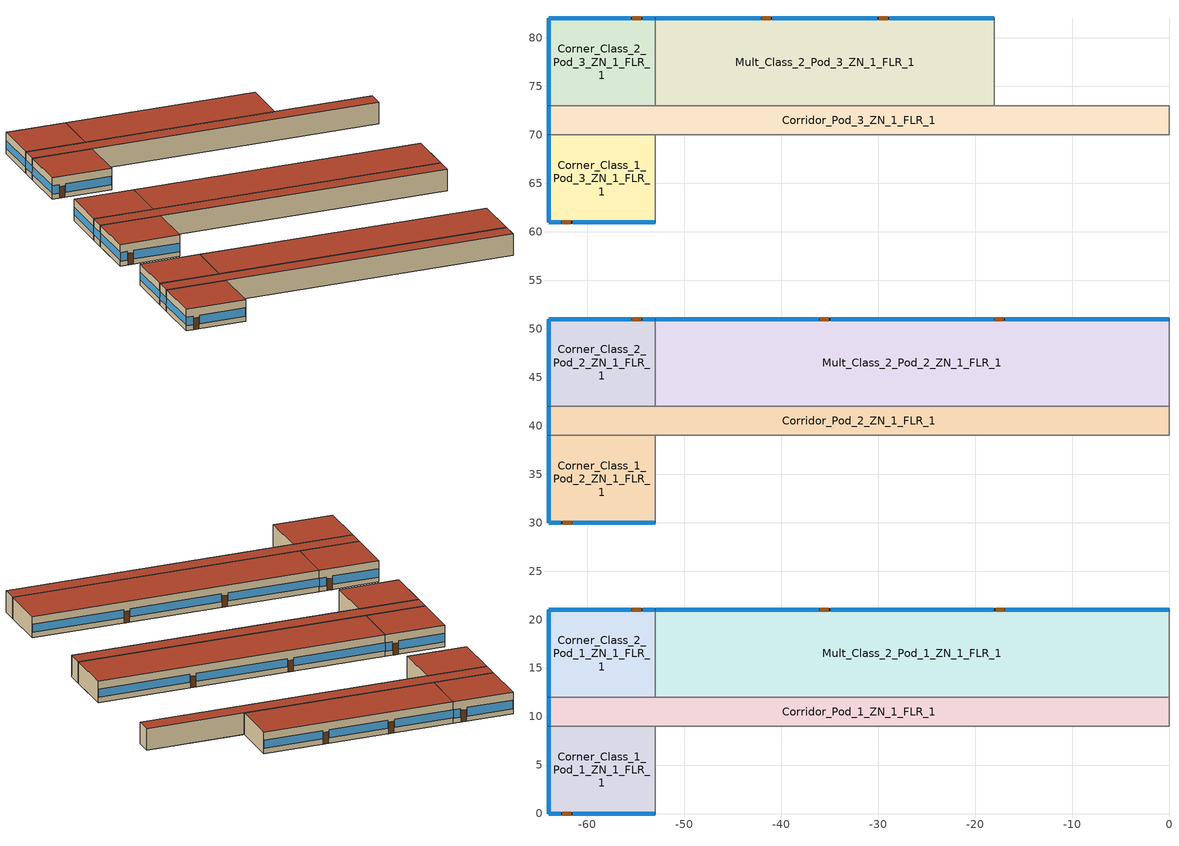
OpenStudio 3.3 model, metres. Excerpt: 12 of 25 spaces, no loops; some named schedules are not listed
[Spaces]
Corridor_Pod_2_ZN_1_FLR_1
 floor ground (Foundation F 126 Perim 30 Area 1920): 0,42 0,39 -64,39 -64,42 z0
 wall outside: -64,42 -64,39 z0:4
 wall to Corner_Class_2_Pod_2_ZN_1_FLR_1: -53,42 -64,42 z0:4
 wall to Main_Corridor_ZN_1_FLR_1: 0,39 0,42 z0:4
 wall to Mult_Class_1_Pod_2_ZN_1_FLR_1: -53,39 0,39 z0:4
 wall to Corner_Class_1_Pod_2_ZN_1_FLR_1: -64,39 -53,39 z0:4
 wall to Mult_Class_2_Pod_2_ZN_1_FLR_1: 0,42 -53,42 z0:4
 window: -64,41.95 -64,39.05 z1.1:2.55
 roof outside: 0,39 0,42 -64,42 -64,39 z4
Corner_Class_2_Pod_2_ZN_1_FLR_1
 floor ground (Foundation F 126 Perim 200 Area 990): -53,51 -53,42 -64,42 -64,51 z0
 wall outside: -53,51 -64,51 -64,42 z0:4
 wall to Mult_Class_2_Pod_2_ZN_1_FLR_1: -53,42 -53,51 z0:4
 window: -53.05,51 -54.27,51 / -55.49,51 -63.95,51 z0.92:2.51; -64,50.95 -64,42.05 z1.1:2.52
 door: -54.45,51 -55.36,51 z0:2.13
 roof outside: -53,42 -53,51 -64,51 -64,42 z4
Corridor_Pod_3_ZN_1_FLR_1
 floor ground (Foundation F 126 Perim 30 Area 1920): 0,73 0,70 -64,70 -64,73 z0
 wall outside: -64,73 -64,70 z0:4
 wall to Mult_Class_2_Pod_3_ZN_1_FLR_1: -18,73 -53,73 z0:4
 wall to Corner_Class_2_Pod_3_ZN_1_FLR_1: -53,73 -64,73 z0:4
 wall to Computer_Class_ZN_1_FLR_1: 0,73 -18,73 z0:4
 wall to Library_Media_Center_ZN_1_FLR_1: 0,70 0,73 z0:4
 wall to Mult_Class_1_Pod_3_ZN_1_FLR_1: -53,70 0,70 z0:4
 wall to Corner_Class_1_Pod_3_ZN_1_FLR_1: -64,70 -53,70 z0:4
 window: -64,72.95 -64,70.05 z1.1:2.55
 roof outside: 0,70 0,73 -64,73 -64,70 z4
Corner_Class_2_Pod_3_ZN_1_FLR_1
 floor ground (Foundation F 126 Perim 200 Area 990): -53,82 -53,73 -64,73 -64,82 z0
 wall outside: -53,82 -64,82 -64,73 z0:4
 wall to Mult_Class_2_Pod_3_ZN_1_FLR_1: -53,73 -53,82 z0:4
 window: -64,81.95 -64,73.05 z1.1:2.52; -53.05,82 -54.27,82 / -55.52,82 -63.95,82 z0.92:2.51
 door: -54.44,82 -55.36,82 z0:2.13
 roof outside: -53,73 -53,82 -64,82 -64,73 z4
Corner_Class_2_Pod_1_ZN_1_FLR_1
 floor ground (Foundation F 126 Perim 200 Area 990): -53,21 -53,12 -64,12 -64,21 z0
 wall outside: -53,21 -64,21 -64,12 z0:4
 wall to Mult_Class_2_Pod_1_ZN_1_FLR_1: -53,12 -53,21 z0:4
 wall to Corridor_Pod_1_ZN_1_FLR_1: -64,12 -53,12 z0:4
 window: -53.05,21 -54.27,21 / -55.49,21 -63.95,21 z0.92:2.51; -64,20.95 -64,12.05 z1.1:2.52
 door: -54.43,21 -55.34,21 z0:2.13
 roof outside: -53,12 -53,21 -64,21 -64,12 z4
Corridor_Pod_1_ZN_1_FLR_1
 floor ground (Foundation F 126 Perim 30 Area 1920): 0,12 0,9 -64,9 -64,12 z0
 wall outside: -64,12 -64,9 z0:4
 wall to Mult_Class_1_Pod_1_ZN_1_FLR_1: -53,9 0,9 z0:4
 wall to Corner_Class_1_Pod_1_ZN_1_FLR_1: -64,9 -53,9 z0:4
 wall to Main_Corridor_ZN_1_FLR_1: 0,9 0,12 z0:4
 wall to Mult_Class_2_Pod_1_ZN_1_FLR_1: 0,12 -53,12 z0:4
 window: -64,11.95 -64,9.05 z1.1:2.55
 roof outside: 0,9 0,12 -64,12 -64,9 z4
Mult_Class_2_Pod_2_ZN_1_FLR_1
 floor ground (Foundation F 126 Perim 530 Area 4770): 0,51 0,42 -53,42 -53,51 z0
 wall outside: 0,51 -53,51 z0:4
 wall to Main_Corridor_ZN_1_FLR_1: 0,42 0,51 z0:4
 window: -0.05,51 -16.87,51 / -18.09,51 -34.91,51 / -36.13,51 -52.95,51 z1.03:2.5
 door: -17.05,51 -17.96,51 / -35.11,51 -36.02,51 z0:2.13
 roof outside: 0,42 0,51 -53,51 -53,42 z4
Corner_Class_1_Pod_3_ZN_1_FLR_1
 floor ground (Foundation F 126 Perim 200 Area 990): -53,70 -53,61 -64,61 -64,70 z0
 wall outside: -64,70 -64,61 -53,61 z0:4
 wall to Mult_Class_1_Pod_3_ZN_1_FLR_1: -53,61 -53,70 z0:4
 window: -64,69.95 -64,61.05 z1.1:2.52; -63.95,61 -62.73,61 / -61.51,61 -53.05,61 z0.92:2.51
 door: -62.62,61 -61.7,61 z0:2.13
 roof outside: -53,61 -53,70 -64,70 -64,61 z4
Mult_Class_2_Pod_1_ZN_1_FLR_1
 floor ground (Foundation F 126 Perim 530 Area 4770): 0,21 0,12 -53,12 -53,21 z0
 wall outside: 0,21 -53,21 z0:4
 wall to Main_Corridor_ZN_1_FLR_1: 0,12 0,21 z0:4
 window: -0.05,21 -16.87,21 / -18.09,21 -34.91,21 / -36.13,21 -52.95,21 z1.03:2.5
 door: -16.98,21 -17.89,21 / -35.09,21 -36.01,21 z0:2.13
 roof outside: 0,12 0,21 -53,21 -53,12 z4
Mult_Class_2_Pod_3_ZN_1_FLR_1
 floor ground (Foundation F 126 Perim 350 Area 3150): -18,82 -18,73 -53,73 -53,82 z0
 wall outside: -18,82 -53,82 z0:4
 wall to Computer_Class_ZN_1_FLR_1: -18,73 -18,82 z0:4
 window: -18.05,82 -28.87,82 / -30.09,82 -40.91,82 / -42.13,82 -52.95,82 z0.99:2.5
 door: -29,82 -29.92,82 / -41.09,82 -42.01,82 z0:2.13
 roof outside: -18,73 -18,82 -53,82 -53,73 z4
Corner_Class_1_Pod_2_ZN_1_FLR_1
 floor ground (Foundation F 126 Perim 200 Area 990): -53,39 -53,30 -64,30 -64,39 z0
 wall outside: -64,39 -64,30 -53,30 z0:4
 wall to Mult_Class_1_Pod_2_ZN_1_FLR_1: -53,30 -53,39 z0:4
 window: -64,38.95 -64,30.05 z1.1:2.52; -63.95,30 -62.73,30 / -61.51,30 -53.05,30 z0.92:2.51
 door: -62.53,30 -61.62,30 z0:2.13
 roof outside: -53,30 -53,39 -64,39 -64,30 z4
Corner_Class_1_Pod_1_ZN_1_FLR_1
 floor ground (Foundation F 126 Perim 200 Area 990): -53,9 -53,0 -64,0 -64,9 z0
 wall outside: -64,9 -64,0 -53,0 z0:4
 wall to Mult_Class_1_Pod_1_ZN_1_FLR_1: -53,0 -53,9 z0:4
 window: -63.95,0 -62.73,0 / -61.51,0 -53.05,0 z0.92:2.51; -64,8.95 -64,0.05 z1.1:2.52
 door: -62.59,0 -61.68,0 z0:2.13
 roof outside: -53,0 -53,9 -64,9 -64,0 z4
[Site]
Denver-Aurora-Buckley AFB_CO_USA: Latitude {deg}=39.72; Longitude {deg}=-104.75; Time Zone {hr}=-7; Elevation {m}=1726; Terrain=City
[Building]
-PrimarySchool-ASHRAE 169-2013-5B created: 2023-01-31 16:37:07 -0700: North Axis {deg}=0; Default Construction Set=90.1-2010 - PriSchl - ASHRAE 169-2013-5B; Standards Number of Stories=1; Standards Number of Above Ground Stories=1; Standards Building Type=PrimarySchool
[ClimateZones]
Climate Zone Institution Name 1=ASHRAE; Climate Zone Document Name 1=ANSI/ASHRAE Standard 169; Climate Zone Document Year 1=2006; Climate Zone Value 1=5B
[Site:WaterMainsTemperature]
Calculation Method=Correlation; Annual Average Outdoor Air Temperature {C}=9.95; Maximum Difference In Monthly Average Outdoor Air Temperatures {deltaC}=23.7
[SizingPeriod:DesignDay] Barometric Pressure {Pa}=82237; Rain Indicator=No; Snow Indicator=No; Day of Month=21; Daylight Saving Time Indicator=No; Humidity Condition Type=Wetbulb; Dry-Bulb Temperature Range Modifier Type=DefaultMultipliers
Name | Maximum Dry-Bulb Temperature {C} | Daily Dry-Bulb Temperature Range {deltaC} | Wind Speed {m/s} | Wind Direction {deg} | Month | Day Type | Wetbulb or DewPoint at Maximum Dry-Bulb {C} | Solar Model Indicator | ASHRAE Clear Sky Optical Depth for Beam Irradiance | ASHRAE Clear Sky Optical Depth for Diffuse Irradiance | Sky Clearness
Denver-Aurora-Buckley.AFB_CO_USA Ann Clg .4% Condns DB=>MWB | 33.9 | 14.8 | 3.6 | 30 | 7 | SummerDesignDay | 15 | ASHRAETau | 0.423 | 2.02
Denver-Aurora-Buckley.AFB_CO_USA Ann Htg 99.6% Condns DB | -17.9 | 0 | 2.5 | 180 | 12 | WinterDesignDay | -17.9 | ASHRAEClearSky |  |  | 0
[Site:GroundTemperature:FCfactorMethod]
January Ground Temperature {C}=7.1; February Ground Temperature {C}=3; March Ground Temperature {C}=-1; April Ground Temperature {C}=0.8; May Ground Temperature {C}=-0.2; June Ground Temperature {C}=4.8; July Ground Temperature {C}=6.1; August Ground Temperature {C}=13.7; September Ground Temperature {C}=22.2; October Ground Temperature {C}=22.7; November Ground Temperature {C}=21.7; December Ground Temperature {C}=18.5
[Material:NoMass] Thermal Absorptance=0.9; Solar Absorptance=0.7
Name | Roughness | Thermal Resistance {m2-K/W} | Visible Absorptance
CP02 CARPET PAD | VeryRough | 0.21648 | 0.8
Typical Insulation R-10.94 | Smooth | 1.92744 | 0.7
Typical Carpet Pad | Smooth | 0.21648 | 0.8
Typical Insulation R-13.45 | Smooth | 2.368 | 0.7
Typical Insulation R-19.72 | Smooth | 3.4722 | 0.7
Typical Insulation R-0.58 | Smooth | 0.101875 | 0.7
Typical Insulation R-1.15 | Smooth | 0.202527 | 0.7
[Material]
Name | Roughness | Thickness {m} | Conductivity {W/m-K} | Density {kg/m3} | Specific Heat {J/kg-K} | Thermal Absorptance | Solar Absorptance | Visible Absorptance
100mm Normalweight concrete floor | MediumSmooth | 0.1016 | 2.31 | 2322 | 832
G01 13mm gypsum board | Smooth | 0.0127 | 0.16 | 800 | 1090 | 0.9 | 0.7 | 0.5
4 in. Normalweight Concrete Floor | MediumRough | 0.1016 | 2.31 | 2322 | 832 | 0.9 | 0.7 | 0.7
25mm Stucco | Smooth | 0.0254 | 0.72 | 1856 | 840 | 0.9 | 0.7 | 0.7
5/8 in. Gypsum Board | MediumSmooth | 0.0159 | 0.16 | 800 | 1090 | 0.9 | 0.7 | 0.7
Roof Membrane | VeryRough | 0.0095 | 0.16 | 1121.29 | 1460 | 0.9 | 0.7 | 0.7
Metal Roof Surface; F08 Metal surface | Smooth | 0.0008 | 45.28 | 7824 | 500 | 0.9 | 0.7 | 0.7
6 in. Normalweight Concrete Floor | MediumRough | 0.1524 | 2.31 | 2322 | 832 | 0.9 | 0.7 | 0.7
8 in. Concrete Block Basement Wall | MediumRough | 0.2032 | 1.326 | 1842 | 912 | 0.9 | 0.7 | 0.7
G05 25mm wood | MediumSmooth | 0.0254 | 0.15 | 608 | 1630 | 0.9 | 0.5 | 0.5
[Construction:FfactorGroundFloor] F-Factor {W/m-K}=1.26344
Name | Area {m2} | PerimeterExposed {m}
Foundation F 126 Perim 200 Area 990 | 99 | 20
Foundation F 126 Perim 530 Area 4770 | 477 | 53
Foundation F 126 Perim 30 Area 1920 | 192 | 3
Foundation F 126 Perim 350 Area 3150 | 315 | 35
[DefaultConstructionSet]
90.1-2010 - PriSchl - ASHRAE 169-2013-5B: Default Exterior Surface Constructions=Default Surface Constructions 1; Default Interior Surface Constructions=Default Surface Constructions 2; Default Ground Contact Surface Constructions=Default Surface Constructions 3; Default Exterior SubSurface Constructions=Default Sub Surface Constructions 1; Default Interior SubSurface Constructions=Default Sub Surface Constructions 2; Interior Partition Construction=Typical Interior Partition
[DefaultSurfaceConstructions]
Name | Floor Construction | Wall Construction | Roof Ceiling Construction
Default Surface Constructions 1 | Typical Insulated Exterior Mass Floor R-13.51 | Typical Insulated Steel Framed Exterior Wall R-15.63 | Typical IEAD Roof R-20.83
Default Surface Constructions 2 | Typical Interior Floor | Typical Interior Wall | Typical Interior Ceiling
Default Surface Constructions 3 | Typical Insulated Carpeted 6in Slab Floor | Typical Insulated Basement Mass Wall
[Construction]
Typical Insulated Exterior Mass Floor R-13.51: Typical Insulation R-10.94, 4 in. Normalweight Concrete Floor, Typical Carpet Pad
Typical Insulated Steel Framed Exterior Wall R-15.63: 25mm Stucco, 5/8 in. Gypsum Board, Typical Insulation R-13.45, 5/8 in. Gypsum Board
Typical IEAD Roof R-20.83: Roof Membrane, Typical Insulation R-19.72, Metal Roof Surface
Typical Interior Floor: 100mm Normalweight concrete floor, CP02 CARPET PAD
Typical Interior Wall: G01 13mm gypsum board, G01 13mm gypsum board
Typical Interior Ceiling: CP02 CARPET PAD, 100mm Normalweight concrete floor
Typical Insulated Carpeted 6in Slab Floor: 6 in. Normalweight Concrete Floor, Typical Carpet Pad
Typical Insulated Basement Mass Wall: 8 in. Concrete Block Basement Wall
U 0.52 SHGC 0.40 Dbl Ref-D Clr 6mm/13mm Air: REF D CLEAR 6MM, AIR 13MM, CLEAR 6MM
Typical Insulated Metal Door R-1.43: F08 Metal surface, Typical Insulation R-0.58
U 0.72 SHGC 0.25 Sgl Ref-B-M Tint 6mm: REF B TINT MID 6MM
Typical Overhead Door R-2.0: Typical Insulation R-1.15
U 1.17 SHGC 0.49 Sgl Ref-D Clr 6mm: REF D CLEAR 6MM
Typical Interior Window: Clear 3mm
Typical Interior Door; Typical Interior Partition: G05 25mm wood
[DefaultSubSurfaceConstructions]
Name | Fixed Window Construction | Operable Window Construction | Door Construction | Glass Door Construction | Overhead Door Construction | Skylight Construction | Tubular Daylight Dome Construction | Tubular Daylight Diffuser Construction
Default Sub Surface Constructions 1 | U 0.52 SHGC 0.40 Dbl Ref-D Clr 6mm/13mm Air | U 0.52 SHGC 0.40 Dbl Ref-D Clr 6mm/13mm Air | Typical Insulated Metal Door R-1.43 | U 0.72 SHGC 0.25 Sgl Ref-B-M Tint 6mm | Typical Overhead Door R-2.0 | U 1.17 SHGC 0.49 Sgl Ref-D Clr 6mm | Typical Interior Window | Typical Interior Window
Default Sub Surface Constructions 2 | Typical Interior Window | Typical Interior Window | Typical Interior Door
[WindowMaterial:Glazing] Optical Data Type=SpectralAverage; Infrared Transmittance at Normal Incidence=0; Front Side Infrared Hemispherical Emissivity=0.84; Conductivity {W/m-K}=0.9; Dirt Correction Factor for Solar and Visible Transmittance=1; Solar Diffusing=No
Name | Thickness {m} | Solar Transmittance at Normal Incidence | Front Side Solar Reflectance at Normal Incidence | Back Side Solar Reflectance at Normal Incidence | Visible Transmittance at Normal Incidence | Front Side Visible Reflectance at Normal Incidence | Back Side Visible Reflectance at Normal Incidence | Back Side Infrared Hemispherical Emissivity
REF D CLEAR 6MM | 0.006 | 0.429 | 0.308 | 0.379 | 0.334 | 0.453 | 0.505 | 0.82
CLEAR 6MM | 0.006 | 0.775 | 0.071 | 0.071 | 0.881 | 0.08 | 0.08 | 0.84
REF B TINT MID 6MM | 0.006 | 0.1 | 0.11 | 0.41 | 0.13 | 0.1 | 0.32 | 0.45
Clear 3mm | 0.003 | 0.837 | 0.075 | 0.075 | 0.898 | 0.081 | 0.081 | 0.84
[WindowMaterial:Gas]
AIR 13MM: Gas Type=Air; Thickness {m}=0.0127
[Space] Building Story=Building Story 1; Part of Total Floor Area=Yes
Name | Space Type | Thermal Zone
Corner_Class_2_Pod_3_ZN_1_FLR_1 | PrimarySchool Classroom | Corner_Class_2_Pod_3_ZN_1_FLR_1 ZN
Corridor_Pod_2_ZN_1_FLR_1 | PrimarySchool Corridor | Corridor_Pod_2_ZN_1_FLR_1 ZN
Mult_Class_2_Pod_2_ZN_1_FLR_1 | PrimarySchool Classroom | Mult_Class_2_Pod_2_ZN_1_FLR_1 ZN
Corridor_Pod_1_ZN_1_FLR_1 | PrimarySchool Corridor | Corridor_Pod_1_ZN_1_FLR_1 ZN
Mult_Class_2_Pod_1_ZN_1_FLR_1 | PrimarySchool Classroom | Mult_Class_2_Pod_1_ZN_1_FLR_1 ZN
Corner_Class_2_Pod_2_ZN_1_FLR_1 | PrimarySchool Classroom | Corner_Class_2_Pod_2_ZN_1_FLR_1 ZN
Corner_Class_1_Pod_1_ZN_1_FLR_1 | PrimarySchool Classroom | Corner_Class_1_Pod_1_ZN_1_FLR_1 ZN
Corridor_Pod_3_ZN_1_FLR_1 | PrimarySchool Corridor | Corridor_Pod_3_ZN_1_FLR_1 ZN
Corner_Class_2_Pod_1_ZN_1_FLR_1 | PrimarySchool Classroom | Corner_Class_2_Pod_1_ZN_1_FLR_1 ZN
Corner_Class_1_Pod_3_ZN_1_FLR_1 | PrimarySchool Classroom | Corner_Class_1_Pod_3_ZN_1_FLR_1 ZN
Corner_Class_1_Pod_2_ZN_1_FLR_1 | PrimarySchool Classroom | Corner_Class_1_Pod_2_ZN_1_FLR_1 ZN
Mult_Class_2_Pod_3_ZN_1_FLR_1 | PrimarySchool Classroom | Mult_Class_2_Pod_3_ZN_1_FLR_1 ZN
[BuildingStory]
Building Story 1: Nominal Z Coordinate {m}=0
[SpaceInfiltration:DesignFlowRate] Schedule=SchoolPrimary INFIL_SCH_PNNL; Design Flow Rate Calculation Method=Flow/ExteriorArea; Constant Term Coefficient=0; Temperature Term Coefficient=0; Velocity Term Coefficient=0.224; Velocity Squared Term Coefficient=0
Name | Space or SpaceType | Flow per Exterior Surface Area {m3/s-m2}
Corner_Class_1_Pod_1_ZN_1_FLR_1 Infiltration | Corner_Class_1_Pod_1_ZN_1_FLR_1 | 0.000254558
Corner_Class_1_Pod_2_ZN_1_FLR_1 Infiltration | Corner_Class_1_Pod_2_ZN_1_FLR_1 | 0.000254558
Corner_Class_1_Pod_3_ZN_1_FLR_1 Infiltration | Corner_Class_1_Pod_3_ZN_1_FLR_1 | 0.000254558
Corner_Class_2_Pod_1_ZN_1_FLR_1 Infiltration | Corner_Class_2_Pod_1_ZN_1_FLR_1 | 0.000254558
Corner_Class_2_Pod_2_ZN_1_FLR_1 Infiltration | Corner_Class_2_Pod_2_ZN_1_FLR_1 | 0.000254558
Corner_Class_2_Pod_3_ZN_1_FLR_1 Infiltration | Corner_Class_2_Pod_3_ZN_1_FLR_1 | 0.000254558
Corridor_Pod_1_ZN_1_FLR_1 Infiltration | Corridor_Pod_1_ZN_1_FLR_1 | 3.35043e-05
Corridor_Pod_2_ZN_1_FLR_1 Infiltration | Corridor_Pod_2_ZN_1_FLR_1 | 3.35043e-05
Corridor_Pod_3_ZN_1_FLR_1 Infiltration | Corridor_Pod_3_ZN_1_FLR_1 | 3.35043e-05
Mult_Class_2_Pod_1_ZN_1_FLR_1 Infiltration | Mult_Class_2_Pod_1_ZN_1_FLR_1 | 0.000175253
Mult_Class_2_Pod_2_ZN_1_FLR_1 Infiltration | Mult_Class_2_Pod_2_ZN_1_FLR_1 | 0.000175253
Mult_Class_2_Pod_3_ZN_1_FLR_1 Infiltration | Mult_Class_2_Pod_3_ZN_1_FLR_1 | 0.000175253
[ThermalZone] Use Ideal Air Loads=No
Name | Primary Daylighting Control | Fraction of Zone Controlled by Primary Daylighting Control | Secondary Daylighting Control | Fraction of Zone Controlled by Secondary Daylighting Control | Thermostat
Corner_Class_1_Pod_1_ZN_1_FLR_1 ZN | Corner_Class_1_Pod_1_ZN_1_FLR_1 Daylt Sensor 1 | 0.222 | Corner_Class_1_Pod_1_ZN_1_FLR_1 Daylt Sensor 2 | 0.222 | PrimarySchool Classroom Thermostat 1
Corner_Class_1_Pod_2_ZN_1_FLR_1 ZN | Corner_Class_1_Pod_2_ZN_1_FLR_1 Daylt Sensor 1 | 0.222 | Corner_Class_1_Pod_2_ZN_1_FLR_1 Daylt Sensor 2 | 0.222 | PrimarySchool Classroom Thermostat 2
Corner_Class_1_Pod_3_ZN_1_FLR_1 ZN | Corner_Class_1_Pod_3_ZN_1_FLR_1 Daylt Sensor 1 | 0.222 | Corner_Class_1_Pod_3_ZN_1_FLR_1 Daylt Sensor 2 | 0.222 | PrimarySchool Classroom Thermostat 3
Corner_Class_2_Pod_1_ZN_1_FLR_1 ZN | Corner_Class_2_Pod_1_ZN_1_FLR_1 Daylt Sensor 1 | 0.222 | Corner_Class_2_Pod_1_ZN_1_FLR_1 Daylt Sensor 2 | 0.222 | PrimarySchool Classroom Thermostat 4
Corner_Class_2_Pod_2_ZN_1_FLR_1 ZN | Corner_Class_2_Pod_2_ZN_1_FLR_1 Daylt Sensor 1 | 0.222 | Corner_Class_2_Pod_2_ZN_1_FLR_1 Daylt Sensor 2 | 0.222 | PrimarySchool Classroom Thermostat 5
Corner_Class_2_Pod_3_ZN_1_FLR_1 ZN | Corner_Class_2_Pod_3_ZN_1_FLR_1 Daylt Sensor 1 | 0.222 | Corner_Class_2_Pod_3_ZN_1_FLR_1 Daylt Sensor 2 | 0.222 | PrimarySchool Classroom Thermostat 6
Corridor_Pod_1_ZN_1_FLR_1 ZN |  |  |  |  | PrimarySchool Corridor Thermostat 1
Corridor_Pod_2_ZN_1_FLR_1 ZN |  |  |  |  | PrimarySchool Corridor Thermostat 2
Corridor_Pod_3_ZN_1_FLR_1 ZN |  |  |  |  | PrimarySchool Corridor Thermostat 3
Mult_Class_2_Pod_1_ZN_1_FLR_1 ZN | Mult_Class_2_Pod_1_ZN_1_FLR_1 Daylt Sensor 1 | 0.139 | Mult_Class_2_Pod_1_ZN_1_FLR_1 Daylt Sensor 2 | 0.139 | PrimarySchool Classroom Thermostat 10
Mult_Class_2_Pod_2_ZN_1_FLR_1 ZN | Mult_Class_2_Pod_2_ZN_1_FLR_1 Daylt Sensor 1 | 0.139 | Mult_Class_2_Pod_2_ZN_1_FLR_1 Daylt Sensor 2 | 0.139 | PrimarySchool Classroom Thermostat 11
Mult_Class_2_Pod_3_ZN_1_FLR_1 ZN | Mult_Class_2_Pod_3_ZN_1_FLR_1 Daylt Sensor 1 | 0.139 | Mult_Class_2_Pod_3_ZN_1_FLR_1 Daylt Sensor 2 | 0.139 | PrimarySchool Classroom Thermostat 12
[InternalMass] Internal Mass Definition=Internal Mass Definition 1; Multiplier=1
Name | Space or SpaceType
Corner_Class_2_Pod_3_ZN_1_FLR_1 Mass | Corner_Class_2_Pod_3_ZN_1_FLR_1
Corner_Class_1_Pod_2_ZN_1_FLR_1 Mass | Corner_Class_1_Pod_2_ZN_1_FLR_1
Corridor_Pod_2_ZN_1_FLR_1 Mass | Corridor_Pod_2_ZN_1_FLR_1
Mult_Class_2_Pod_2_ZN_1_FLR_1 Mass | Mult_Class_2_Pod_2_ZN_1_FLR_1
Corridor_Pod_1_ZN_1_FLR_1 Mass | Corridor_Pod_1_ZN_1_FLR_1
Mult_Class_2_Pod_1_ZN_1_FLR_1 Mass | Mult_Class_2_Pod_1_ZN_1_FLR_1
Corner_Class_2_Pod_2_ZN_1_FLR_1 Mass | Corner_Class_2_Pod_2_ZN_1_FLR_1
Corner_Class_1_Pod_1_ZN_1_FLR_1 Mass | Corner_Class_1_Pod_1_ZN_1_FLR_1
Corridor_Pod_3_ZN_1_FLR_1 Mass | Corridor_Pod_3_ZN_1_FLR_1
Corner_Class_2_Pod_1_ZN_1_FLR_1 Mass | Corner_Class_2_Pod_1_ZN_1_FLR_1
Corner_Class_1_Pod_3_ZN_1_FLR_1 Mass | Corner_Class_1_Pod_3_ZN_1_FLR_1
Mult_Class_2_Pod_3_ZN_1_FLR_1 Mass | Mult_Class_2_Pod_3_ZN_1_FLR_1
[Exterior:Lights] Control Option=AstronomicalClock
Name | Exterior Lights Definition | Schedule
Occ Sensing Exterior Lights Def | Occ Sensing Exterior Lights Def | SchoolPrimary Exterior_lighting_schedule_b
NonDimming Exterior Lights Def | NonDimming Exterior Lights Def | SchoolPrimary Exterior_lighting_schedule_a
[Daylighting:Control] Position Z-Coordinate {m}=0.762; Illuminance Setpoint {lux}=377; Lighting Control Type=Stepped; Minimum Input Power Fraction for Continuous Dimming Control=0.3; Minimum Light Output Fraction for Continuous Dimming Control=0.2; Number of Stepped Control Steps=3; Probability Lighting will be Reset When Needed in Manual Stepped Control=1; Maximum Allowable Discomfort Glare Index=22
Name | Space | Position X-Coordinate {m} | Position Y-Coordinate {m}
Corner_Class_1_Pod_1_ZN_1_FLR_1 Daylt Sensor 1 | Corner_Class_1_Pod_1_ZN_1_FLR_1 | 0.6596 | 1.65848
Corner_Class_1_Pod_1_ZN_1_FLR_1 Daylt Sensor 2 | Corner_Class_1_Pod_1_ZN_1_FLR_1 | 6.7192 | 3.34208
Corner_Class_1_Pod_2_ZN_1_FLR_1 Daylt Sensor 1 | Corner_Class_1_Pod_2_ZN_1_FLR_1 | 0.6596 | 1.65848
Corner_Class_1_Pod_2_ZN_1_FLR_1 Daylt Sensor 2 | Corner_Class_1_Pod_2_ZN_1_FLR_1 | 6.7192 | 3.34208
Corner_Class_1_Pod_3_ZN_1_FLR_1 Daylt Sensor 1 | Corner_Class_1_Pod_3_ZN_1_FLR_1 | 0.6596 | 1.65848
Corner_Class_1_Pod_3_ZN_1_FLR_1 Daylt Sensor 2 | Corner_Class_1_Pod_3_ZN_1_FLR_1 | 6.7192 | 3.34208
Corner_Class_2_Pod_1_ZN_1_FLR_1 Daylt Sensor 1 | Corner_Class_2_Pod_1_ZN_1_FLR_1 | 1.66037 | 4.5
Corner_Class_2_Pod_1_ZN_1_FLR_1 Daylt Sensor 2 | Corner_Class_2_Pod_1_ZN_1_FLR_1 | 10.3404 | 5.65792
Corner_Class_2_Pod_2_ZN_1_FLR_1 Daylt Sensor 1 | Corner_Class_2_Pod_2_ZN_1_FLR_1 | 1.66037 | 4.5
Corner_Class_2_Pod_2_ZN_1_FLR_1 Daylt Sensor 2 | Corner_Class_2_Pod_2_ZN_1_FLR_1 | 10.3404 | 5.65792
